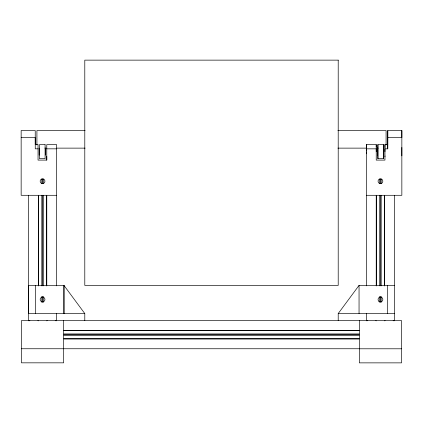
<?xml version="1.0" encoding="UTF-8"?>
<svg xmlns="http://www.w3.org/2000/svg" width="423" height="423" viewBox="0 0 423 423"><rect width="100%" height="100%" fill="white"/><g stroke="black" fill="none" stroke-linecap="round" stroke-linejoin="round"><path stroke-width="0.63" d="M21.15 137.57L35.231 137.57L35.252 144.608L38.044 144.608L38.044 160.095L46.773 160.095L46.773 156.341M338.21 320.597L338.21 313.559L359.048 285.398L394.527 285.398M366.371 320.597L366.371 313.559M366.371 153.761L366.371 152.195M366.371 151.101L366.371 144.608L376.227 144.608L376.227 147.114M376.227 151.646L376.227 144.608M377.353 152.195L377.353 155.167L377.353 148.129L377.353 151.101M383.545 155.045L383.545 158.688L377.913 158.688L377.913 144.608L383.545 144.608L383.545 148.246M383.545 144.608L383.545 158.688M383.83 155.045L383.83 148.246M384.956 156.573L384.956 155.913M384.956 151.646L384.956 144.608L387.769 144.608L387.769 130.527L401.85 130.527L401.85 195.294L366.371 195.294M366.371 148.833L376.227 148.833L376.227 160.095L384.956 160.095L384.956 148.833L387.748 148.833L387.769 130.527M394.527 320.597L394.527 195.495M401.85 155.87L401.85 147.426M401.85 130.527L401.85 137.57L387.769 137.57M387.748 148.833L387.769 144.608M46.805 320.856L47.196 320.597M384.708 320.856L385.094 320.597M85.102 130.527L36.917 130.527L36.917 144.941M337.898 130.527L386.083 130.527L386.083 144.941M44.838 148.129L46.16 148.129M56.719 148.129L85.102 148.129M337.898 148.129L366.281 148.129M376.84 148.129L378.162 148.129M38.044 148.833L35.252 148.833L35.231 130.527L21.15 130.527L21.15 195.294L56.629 195.294M46.773 148.833L56.629 148.833M84.79 313.559L28.473 313.559L28.473 285.398L63.952 285.398L84.79 313.559L84.79 320.597M338.21 313.559L394.527 313.559M63.894 330.453L359.106 330.453M63.894 330.537L359.106 330.537M63.894 333.943L359.106 333.943M63.894 334.678L359.106 334.678M63.894 335.407L359.106 335.407M63.894 338.812L359.106 338.812M63.894 338.902L359.106 338.902M21.43 348.753L63.667 348.753M63.894 348.753L359.106 348.753M359.333 348.79L401.57 348.79M375.804 320.597L376.195 320.856M37.906 320.597L38.292 320.856M387.489 285.398L387.489 313.559M384.956 144.608L384.956 147.579M384.671 195.495L384.671 285.858M384.586 195.495L384.586 285.858M381.181 179.008L381.181 183.624M381.181 195.495L381.181 285.858M381.181 296.407L381.181 302.345M380.451 179.008L380.451 183.624M380.451 195.495L380.451 285.858M380.451 296.407L380.451 302.345M379.717 179.008L379.717 183.624M379.717 195.495L379.717 285.858M379.717 296.407L379.717 302.345M377.913 144.608L377.913 158.688M376.311 195.495L376.311 285.858M376.227 195.495L376.227 285.858M366.371 144.608L366.371 285.858M359.333 320.629L359.333 362.865L401.57 362.865L401.57 320.629L21.43 320.597L21.43 362.834L63.667 362.834L63.667 320.597M359.048 285.398L359.048 313.559M56.629 285.858L56.629 144.608L46.773 144.608L46.773 160.095M56.629 313.559L56.629 320.597M46.773 195.495L46.773 285.858M46.689 195.495L46.689 285.858M45.647 148.129L45.647 155.167M43.283 179.008L43.283 183.624M43.283 195.495L43.283 285.858M43.283 296.407L43.283 302.345M42.549 179.008L42.549 183.624M42.549 195.495L42.549 285.858M42.549 296.407L42.549 302.345M41.819 179.008L41.819 183.624M41.819 195.495L41.819 285.858M41.819 296.407L41.819 302.345M39.17 148.129L39.17 155.167M38.414 195.495L38.414 285.858M38.329 195.495L38.329 285.858M35.511 285.398L35.511 313.559M28.473 195.495L28.473 320.597M393.12 320.597A1.406 1.406 0 0 1 393.977 320.888M366.921 320.888A1.406 1.406 0 0 1 367.777 320.597M55.223 320.597A1.406 1.406 0 0 1 56.079 320.888M29.023 320.888A1.406 1.406 0 0 1 29.88 320.597M63.952 285.398L63.952 313.559L63.952 285.398M338.21 60.135L84.79 60.135L84.79 285.398L338.21 285.398L338.21 60.135M45.087 144.608L39.455 144.608L39.455 158.688L45.087 158.688L45.087 144.608M41.354 183.286A2.395 2.395 0 0 0 44.944 181.213A2.395 2.395 0 0 0 41.354 179.141A2.395 2.395 0 0 0 41.354 183.286M41.354 301.551A2.395 2.395 0 0 0 44.944 299.479A2.395 2.395 0 0 0 41.354 297.406A2.395 2.395 0 0 0 41.354 301.551M378.759 301.171A2.395 2.395 0 0 0 382.762 300.097A2.395 2.395 0 0 0 379.833 297.168A2.395 2.395 0 0 0 378.759 301.171M379.251 183.286A2.395 2.395 0 0 0 382.841 181.213A2.395 2.395 0 0 0 379.251 179.141A2.395 2.395 0 0 0 379.251 183.286"/></g></svg>
